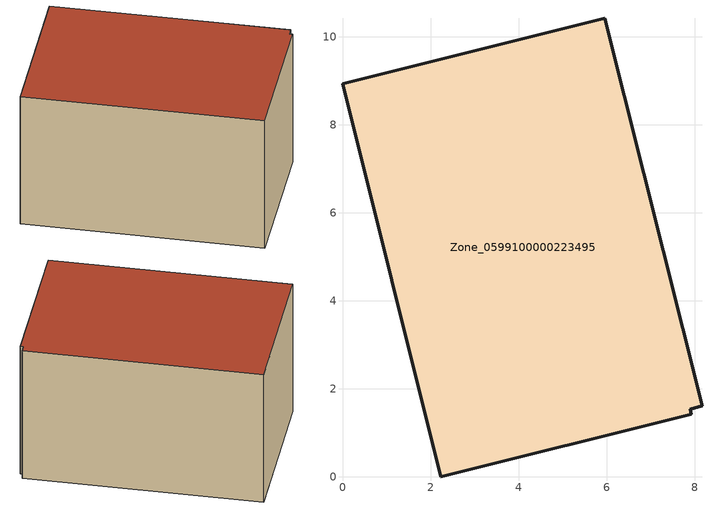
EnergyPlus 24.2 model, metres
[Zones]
Zone_0599100000223495
 floor ground (C_G): 8.16,1.61 7.9,1.54 7.92,1.43 2.24,0 0,8.93 5.96,10.42 z0
 wall outside (C_F): 8.16,1.61 5.96,10.42 0,8.93 2.24,0 7.92,1.43 7.9,1.54 8.16,1.61 z0:5.66
 roof outside (C_R): 7.9,1.54 8.16,1.61 5.96,10.42 0,8.93 2.24,0 7.92,1.43 z5.66
[BUILDING]
Pand.0599100000223495: North Axis=0; Terrain=City; Loads Convergence Tolerance Value=0.04; Temperature Convergence Tolerance Value=0.4; Solar Distribution=FullExterior; Maximum Number of Warmup Days=25; Minimum Number of Warmup Days=1
[Site:Location]
Rotterdam.The.Hague.AP_ZH_NLD Design_Conditions: Latitude=51.96; Longitude=4.45; Time Zone=1; Elevation=-4.5
[SITE:GROUNDTEMPERATURE:BUILDINGSURFACE]
18, 18, 18, 18, 18, 18, 18, 18, 18, 18, 18, 18
[MATERIAL] Thermal Absorptance=0.9; Solar Absorptance=0.7; Visible Absorptance=0.7
Name | Roughness | Thickness | Conductivity | Density | Specific Heat
G.TI.1946-1964 | MediumSmooth | 0.15 | 1 | 540 | 1210
F.TI.1946-1964 | Rough | 0.3 | 0.857143 | 1920 | 840
R.TI.1946-1964 | MediumRough | 0.2 | 0.277778 | 1500 | 1000
[CONSTRUCTION]
C_G: G.TI.1946-1964
C_F: F.TI.1946-1964
C_R: R.TI.1946-1964
[ZONE]
Zone_0599100000223495: Type=1; Multiplier=1; Ceiling Height=Autocalculate; Volume=Autocalculate; Floor Area=autocalculate; Part of Total Floor Area=Yes
[ZONEINFILTRATION:DESIGNFLOWRATE]
Infil_Zone_0599100000223495: Zone or ZoneList or Space or SpaceList=Zone_0599100000223495; Schedule=AlwaysOn; Design Flow Rate Calculation Method=Flow/Area; Flow Rate per Floor Area=0.003; Constant Term Coefficient=1; Temperature Term Coefficient=0; Velocity Term Coefficient=0; Velocity Squared Term Coefficient=0
[HVACTEMPLATE:ZONE:IDEALLOADSAIRSYSTEM]
Zone_0599100000223495: Maximum Heating Supply Air Temperature=50; Minimum Cooling Supply Air Temperature=13; Maximum Heating Supply Air Humidity Ratio=0.0156; Minimum Cooling Supply Air Humidity Ratio=0.0077; Heating Limit=NoLimit; Cooling Limit=NoLimit; Dehumidification Control Type=ConstantSensibleHeatRatio; Cooling Sensible Heat Ratio=0.7; Dehumidification Setpoint=60; Humidification Control Type=None; Humidification Setpoint=30; Outdoor Air Method=None; Outdoor Air Flow Rate per Person=0.00944; Outdoor Air Flow Rate per Zone Floor Area=0; Outdoor Air Flow Rate per Zone=0; Demand Controlled Ventilation Type=None; Outdoor Air Economizer Type=NoEconomizer; Heat Recovery Type=None; Sensible Heat Recovery Effectiveness=0.7; Latent Heat Recovery Effectiveness=0.65
[ZONECONTROL:THERMOSTAT]
ThermostatControl_Zone_0599100000223495: Zone or ZoneList=Zone_0599100000223495; Control Type Schedule=DualSetpointControlType; Control 1=Thermostat_Zone_0599100000223495; Temperature Difference Between Cutout And Setpoint=0
[THERMOSTATSETPOINT:DUALSETPOINT]
Thermostat_Zone_0599100000223495: Heating Setpoint Temperature Schedule=HeatingSetpoint_Zone_0599100000223495; Cooling Setpoint Temperature Schedule=CoolingSetpoint_Zone_0599100000223495
[SCHEDULE:COMPACT]
HeatingSetpoint_Zone_0599100000223495: Through: 12/31, For: AllDays, Until: 24:00, 21
CoolingSetpoint_Zone_0599100000223495: Through: 12/31, For: AllDays, Until: 24:00, 24
DualSetpointControlType: Through: 12/31, For: AllDays, Until: 24:00, 4
AlwaysOn: Through: 12/31, For: AllDays, Until: 24:00, 1
